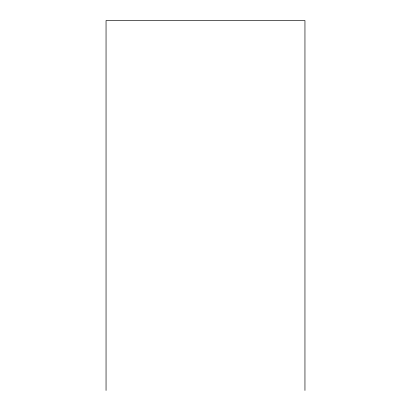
<?xml version="1.0" encoding="UTF-8"?>
<svg xmlns="http://www.w3.org/2000/svg" width="411" height="411" viewBox="0 0 411 411"><rect width="100%" height="100%" fill="white"/><g stroke="black" fill="none" stroke-linecap="round" stroke-linejoin="round"><path stroke-width="0.62" d="M304.952 390.45L304.952 20.55L106.048 20.55L106.048 390.45"/></g></svg>
